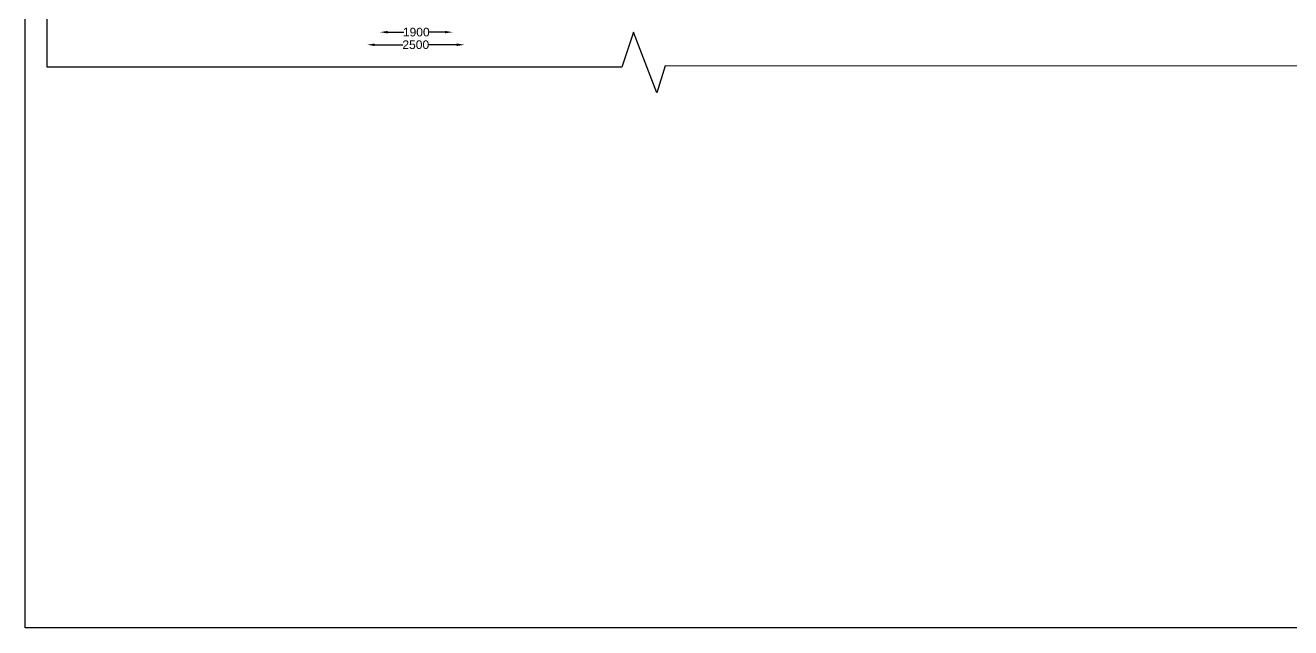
# Model space of a CAD drawing. Header units: millimetres. Extents: x 1573 to 106837, y 3347 to 74455.
# Drawn here: x 1816 to 34859, y 3348 to 19080 of the extents above; entities that cross this region are included whole.
import ezdxf

# ---------------------------------------------------------------- set-up
doc = ezdxf.new("R2010")
doc.units = ezdxf.units.MM
doc.header["$MEASUREMENT"] = 0
doc.layers.add('DIM', color=7, linetype='Continuous')
doc.layers.add('DWG', color=7, linetype='Continuous')
doc.styles.get("Standard").update_dxf_attribs({"font": 'arial.ttf'})
doc.dimstyles.new('Civil', dxfattribs={"dimtxt": 225, "dimasz": 200, "dimexe": 0.1, "dimexo": 0.0625, "dimgap": 0.09, "dimtad": 0, "dimdec": 0, "dimzin": 12, "dimdsep": 46, "dimtxsty": 'Standard', "dimcen": 0.1, "dimse1": 1, "dimse2": 1, "dimadec": 0, "dimazin": 2, "dimtfac": 1, "dimtdec": 0, "dimtofl": 0, "dimtmove": 0, "dimatfit": 3, "dimfxl": 1, "dimfrac": 1, "dimtolj": 1, "dimtzin": 0, "dimarcsym": 0})

# ---------------------------------------------------------------- blocks, each defined once
blk = doc.blocks.new('*D74')
at = {"layer": 'Defpoints', "color": 0, "transparency": 16777216}
for p in [(10742, 18612), (13283, 18612), (13283, 18572)]:
    blk.add_point(p, dxfattribs=at)
at = {"layer": 'DIM', "color": 0, "lineweight": -2, "transparency": 16777216}
for p, q in [((10942, 18572), (11675, 18572)), ((13083, 18572), (12350, 18572))]:
    blk.add_line(p, q, dxfattribs=at)
at = {"layer": 'DIM', "color": 0, "transparency": 16777216}
for points in [[(10942, 18605), (10942, 18538), (10742, 18572)], [(13083, 18605), (13083, 18538), (13283, 18572)]]:
    blk.add_solid(points, dxfattribs=at)
at = {"layer": 'DIM', "color": 0, "transparency": 16777216, "insert": (12012, 18572), "char_height": 225, "attachment_point": 5}
blk.add_mtext('\\A1;2500', dxfattribs=at)
blk = doc.blocks.new('*D75')
at = {"layer": 'Defpoints', "color": 0, "transparency": 16777216}
for p in [(11076, 18886), (12974, 18901), (12974, 18886)]:
    blk.add_point(p, dxfattribs=at)
at = {"layer": 'DIM', "color": 0, "lineweight": -2, "transparency": 16777216}
for p, q in [((11276, 18901), (11700, 18901)), ((12774, 18901), (12350, 18901))]:
    blk.add_line(p, q, dxfattribs=at)
at = {"layer": 'DIM', "color": 0, "transparency": 16777216}
for points in [[(11276, 18934), (11276, 18868), (11076, 18901)], [(12774, 18934), (12774, 18868), (12974, 18901)]]:
    blk.add_solid(points, dxfattribs=at)
at = {"layer": 'DIM', "color": 0, "transparency": 16777216, "insert": (12025, 18901), "char_height": 225, "attachment_point": 5}
blk.add_mtext('\\A1;1900', dxfattribs=at)

msp = doc.modelspace()

# ---------------------------------------------------------------- linework, layer by layer
msp.add_lwpolyline([(106836.6, 3347.6), (1816.2, 3347.6), (1816.2, 74454.9), (106836.6, 74454.9)], close=True)
at = {"layer": 'DWG'}
msp.add_lwpolyline([(71230.4, 17983.2), (56140.4, 18071.7), (44804.6, 18071.7), (44571, 17352.7), (44571, 18950.5), (44175.6, 18017), (18521.7, 18018.8), (18306, 17318.6), (17694.9, 18898.5), (17389.4, 17982.9), (2388.2, 17982.9), (2409.3, 55183.8)], dxfattribs=at)

# ---------------------------------------------------------------- dimensions: what is measured, and where the dimension line sits
at = {"layer": 'DIM'}
for p1, p2, distance, text, picture, middle in [((11076.5, 18885.7), (12973.8, 18885.7), 15.2, '1900', '*D75', (12025.1, 18900.9)), ((10741.6, 18612.1), (13283.3, 18612.1), -40.5, '2500', '*D74', (12012.5, 18571.6))]:
    dim = msp.add_aligned_dim(p1=p1, p2=p2, distance=distance, text=text, dimstyle='Civil', dxfattribs=at)
    dim.commit()
    dim.dimension.update_dxf_attribs({"geometry": picture, "text_midpoint": middle})

doc.saveas('drawing.dxf')
